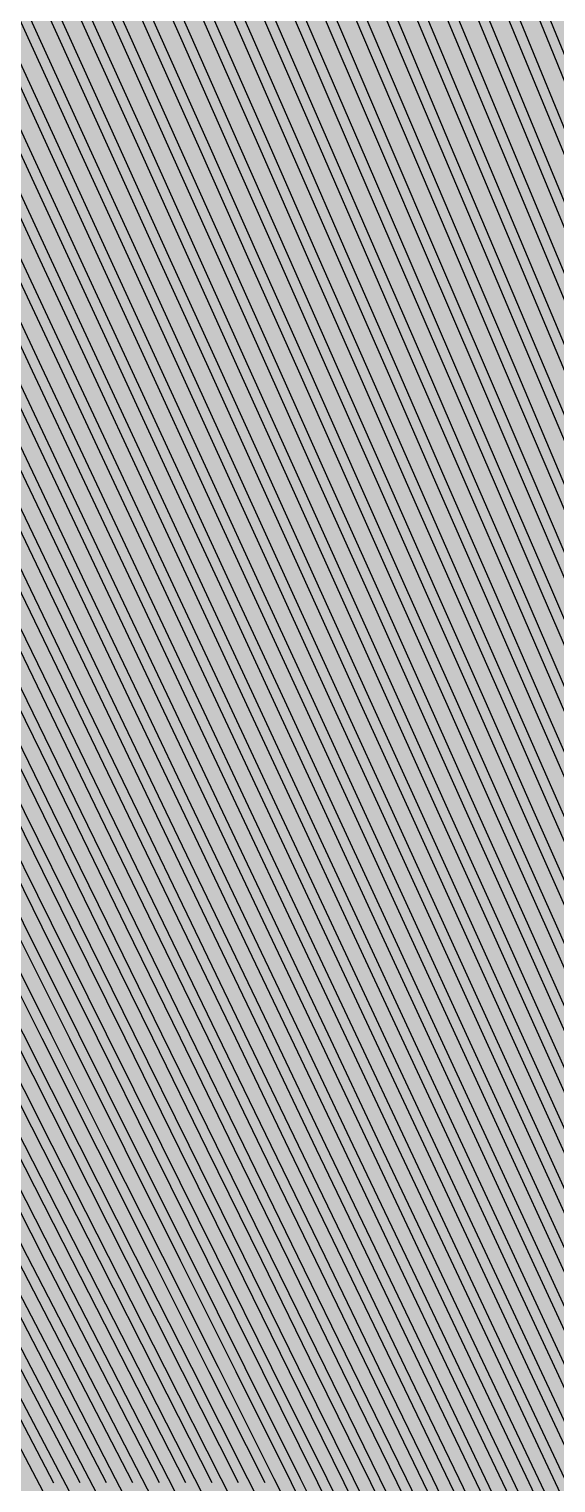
# Model space of a CAD drawing. Header units: metres. Extents: x -7231 to 10969, y -37556 to 1873.
# Drawn here: x 871.2 to 977.8, y -18217.4 to -17923.1 of the extents above; entities that cross this region are included whole.
import ezdxf

# ---------------------------------------------------------------- set-up
doc = ezdxf.new("R2010")
doc.units = ezdxf.units.M
for name, color, linetype in [('Metal1', 4, 'CONTINUOUS'), ('Metal2', 3, 'CONTINUOUS'), ('Polyimide', 7, 'CONTINUOUS')]:
    doc.layers.add(name, color=color, linetype=linetype)

msp = doc.modelspace()

# ---------------------------------------------------------------- hatches: boundary and pattern name
at = {"layer": 'Polyimide'}
msp.add_hatch(color=7, dxfattribs=at).paths.add_polyline_path([(4065.69, -468), (4066.67, -501.99), (4068.51, -535.99), (4071.41, -569.99), (4075.54, -603.99), (4081.04, -637.99), (4088.01, -671.99), (4096.52, -705.98), (4106.62, -739.98), (4118.33, -773.98), (4131.63, -807.98), (4146.49, -841.98), (4162.87, -875.98), (4180.68, -909.97), (4199.83, -943.97), (4220.22, -977.97), (4241.73, -1011.97), (4264.21, -1045.97), (4287.52, -1079.96), (4311.51, -1113.96), (4336.01, -1147.96), (4360.86, -1181.96), (4385.88, -1215.96), (4410.89, -1249.96), (4435.74, -1283.95), (4460.24, -1317.95), (4484.23, -1351.95), (4507.54, -1385.95), (4530.02, -1419.95), (4551.53, -1453.94), (4571.92, -1487.94), (4591.07, -1521.94), (4608.88, -1555.94), (4625.26, -1589.94), (4640.12, -1623.94), (4653.42, -1657.93), (4665.13, -1691.93), (4675.23, -1725.93), (4683.74, -1759.93), (4690.71, -1793.93), (4696.21, -1827.93), (4700.34, -1861.92), (4703.24, -1895.92), (4705.08, -1929.92), (4706.06, -1963.92), (4706.44, -1997.92), (4706.5, -2031.91), (4706.5, -4793.02), (4709.95, -4838.39), (4720.22, -4882.71), (4737.08, -4924.98), (4760.13, -4964.2), (4788.85, -4999.49), (4822.58, -5030.03), (4860.53, -5055.12), (4901.85, -5074.18), (4901.85, -5074.18), (4970.68, -5105.23), (5034.7, -5145.26), (5092.76, -5193.54), (5143.8, -5249.19), (5186.89, -5311.2), (5221.24, -5378.44), (5246.23, -5449.69), (5261.41, -5523.66), (5266.5, -5599), (5261.41, -5674.34), (5246.23, -5748.31), (5221.24, -5819.56), (5186.89, -5886.8), (5143.8, -5948.81), (5092.76, -6004.46), (5034.7, -6052.74), (4970.68, -6092.77), (4901.85, -6123.82), (4860.53, -6142.88), (4822.58, -6167.97), (4788.85, -6198.51), (4760.13, -6233.8), (4737.08, -6273.02), (4720.22, -6315.29), (4709.95, -6359.61), (4706.5, -6404.98), (4706.5, -9221.52), (4709.95, -9266.88), (4720.22, -9311.21), (4737.08, -9353.47), (4760.13, -9392.7), (4788.85, -9427.98), (4822.58, -9458.52), (4860.53, -9483.61), (4901.85, -9502.67), (4970.68, -9533.72), (5034.7, -9573.75), (5092.76, -9622.03), (5143.8, -9677.68), (5186.89, -9739.69), (5221.24, -9806.94), (5246.23, -9878.19), (5261.41, -9952.16), (5266.5, -10027.49), (5261.41, -10102.83), (5246.23, -10176.8), (5221.24, -10248.05), (5186.89, -10315.3), (5143.8, -10377.31), (5092.76, -10432.96), (5034.7, -10481.24), (4970.68, -10521.27), (4901.85, -10552.32), (4860.53, -10571.38), (4822.58, -10596.46), (4788.85, -10627), (4760.13, -10662.29), (4737.08, -10701.52), (4720.22, -10743.78), (4709.95, -10788.1), (4706.5, -10833.47), (4706.5, -13650.01), (4709.95, -13695.38), (4720.22, -13739.7), (4737.08, -13781.96), (4760.13, -13821.19), (4788.85, -13856.48), (4822.58, -13887.02), (4860.53, -13912.11), (4901.85, -13931.17), (4970.68, -13962.22), (5034.7, -14002.25), (5092.76, -14050.53), (5143.8, -14106.18), (5186.89, -14168.19), (5221.24, -14235.43), (5246.23, -14306.68), (5261.41, -14380.65), (5266.5, -14455.99), (5261.41, -14531.33), (5246.23, -14605.29), (5221.24, -14676.55), (5186.89, -14743.79), (5143.8, -14805.8), (5092.76, -14861.45), (5034.7, -14909.73), (4970.68, -14949.76), (4901.85, -14980.81), (4860.53, -14999.87), (4822.58, -15024.96), (4788.85, -15055.5), (4760.13, -15090.79), (4737.08, -15130.01), (4720.22, -15172.27), (4709.95, -15216.6), (4706.5, -15261.97), (4706.5, -15455.99), (4720.95, -15750.04), (4764.14, -16041.26), (4835.68, -16326.84), (4934.86, -16604.04), (5060.74, -16870.18), (5212.09, -17122.7), (5387.47, -17359.17), (5585.18, -17577.31), (5803.32, -17775.02), (6039.79, -17950.4), (6292.31, -18101.75), (6558.45, -18227.63), (6835.65, -18326.81), (7121.23, -18398.34), (7412.45, -18441.54), (7706.5, -18455.99), (9969.01, -18455.99), (10047.42, -18459.84), (10125.08, -18471.36), (10201.23, -18490.44), (10275.15, -18516.89), (10346.12, -18550.45), (10413.46, -18590.81), (10476.52, -18637.58), (10534.69, -18690.3), (10587.41, -18748.47), (10634.18, -18811.53), (10674.54, -18878.87), (10708.11, -18949.84), (10734.56, -19023.76), (10753.63, -19099.92), (10765.15, -19177.58), (10769.01, -19255.99), (10769.01, -20895.8), (10730.24, -20951.41), (10694.6, -21009.08), (10662.21, -21068.63), (10633.17, -21129.89), (10607.55, -21192.66), (10585.45, -21256.74), (10566.93, -21321.96), (10552.05, -21388.09), (10540.84, -21454.95), (10533.35, -21522.33), (10529.6, -21590.02), (10529.6, -21657.81), (10533.35, -21725.5), (10540.84, -21792.87), (10552.05, -21859.73), (10566.93, -21925.87), (10585.45, -21991.08), (10607.55, -22055.17), (10633.17, -22117.94), (10662.21, -22179.19), (10694.6, -22238.74), (10730.24, -22296.41), (10769.01, -22352.03), (10769.01, -32454.24), (10728.74, -32510.49), (10691.72, -32568.92), (10658.05, -32629.35), (10627.85, -32691.58), (10601.2, -32755.42), (10578.21, -32820.67), (10558.93, -32887.1), (10543.44, -32954.52), (10531.77, -33022.71), (10523.97, -33091.44), (10520.07, -33160.51), (10520.07, -33229.69), (10523.97, -33298.75), (10531.77, -33367.49), (10543.44, -33435.67), (10558.93, -33503.09), (10578.21, -33569.53), (10601.2, -33634.77), (10627.85, -33698.61), (10658.05, -33760.85), (10691.72, -33821.28), (10728.74, -33879.71), (10769.01, -33935.96), (10769.01, -36556), (10765.15, -36634.41), (10753.63, -36712.07), (10734.56, -36788.23), (10708.11, -36862.15), (10674.54, -36933.12), (10634.18, -37000.46), (10587.41, -37063.51), (10534.69, -37121.69), (10476.52, -37174.41), (10413.46, -37221.18), (10346.12, -37261.54), (10275.15, -37295.1), (10201.23, -37321.55), (10125.08, -37340.63), (10047.42, -37352.15), (9969.01, -37356), (-6231.01, -37356), (-6309.42, -37352.15), (-6387.08, -37340.63), (-6463.23, -37321.55), (-6537.15, -37295.1), (-6608.12, -37261.54), (-6675.46, -37221.18), (-6738.52, -37174.41), (-6796.69, -37121.69), (-6849.41, -37063.51), (-6896.18, -37000.46), (-6936.54, -36933.12), (-6970.11, -36862.15), (-6996.56, -36788.23), (-7015.63, -36712.07), (-7027.15, -36634.41), (-7031.01, -36556), (-7031.01, -33936), (-6990.74, -33879.75), (-6953.7, -33821.31), (-6920.03, -33760.88), (-6889.82, -33698.64), (-6863.18, -33634.8), (-6840.18, -33569.55), (-6820.9, -33503.11), (-6805.4, -33435.69), (-6793.74, -33367.49), (-6785.94, -33298.75), (-6782.03, -33229.68), (-6782.03, -33160.5), (-6785.94, -33091.43), (-6793.74, -33022.69), (-6805.4, -32954.5), (-6820.9, -32887.07), (-6840.18, -32820.63), (-6863.18, -32755.39), (-6889.82, -32691.54), (-6920.03, -32629.3), (-6953.7, -32568.87), (-6990.74, -32510.43), (-7031.01, -32454.18), (-7031.01, -22364.83), (-6990.74, -22308.58), (-6953.7, -22250.14), (-6920.03, -22189.71), (-6889.82, -22127.47), (-6863.18, -22063.62), (-6840.18, -21998.38), (-6820.9, -21931.94), (-6805.4, -21864.51), (-6793.74, -21796.32), (-6785.94, -21727.58), (-6782.03, -21658.51), (-6782.03, -21589.33), (-6785.94, -21520.26), (-6793.74, -21451.52), (-6805.4, -21383.32), (-6820.9, -21315.9), (-6840.18, -21249.46), (-6863.18, -21184.21), (-6889.82, -21120.37), (-6920.03, -21058.13), (-6953.7, -20997.7), (-6990.74, -20939.26), (-7031.01, -20883.01), (-7031.01, -19255.99), (-7027.15, -19177.58), (-7015.63, -19099.92), (-6996.56, -19023.76), (-6970.11, -18949.84), (-6936.54, -18878.87), (-6896.18, -18811.53), (-6849.41, -18748.47), (-6796.69, -18690.3), (-6738.52, -18637.58), (-6675.46, -18590.81), (-6608.12, -18550.45), (-6537.15, -18516.89), (-6463.23, -18490.44), (-6387.08, -18471.36), (-6309.42, -18459.84), (-6231.01, -18455.99), (-3968.5, -18455.99), (-3674.45, -18441.54), (-3383.23, -18398.34), (-3097.65, -18326.81), (-2820.45, -18227.63), (-2554.31, -18101.75), (-2301.79, -17950.4), (-2065.32, -17775.02), (-1847.18, -17577.31), (-1649.47, -17359.17), (-1474.09, -17122.7), (-1322.74, -16870.18), (-1196.86, -16604.04), (-1097.68, -16326.84), (-1026.14, -16041.26), (-982.95, -15750.04), (-968.5, -15455.99), (-968.5, -15261.97), (-971.95, -15216.6), (-982.22, -15172.27), (-999.08, -15130.01), (-1022.13, -15090.79), (-1050.85, -15055.5), (-1084.58, -15024.96), (-1122.53, -14999.87), (-1163.85, -14980.81), (-1232.68, -14949.76), (-1296.7, -14909.73), (-1354.76, -14861.45), (-1405.8, -14805.8), (-1448.89, -14743.79), (-1483.24, -14676.55), (-1508.23, -14605.29), (-1523.41, -14531.33), (-1528.5, -14455.99), (-1523.41, -14380.65), (-1508.23, -14306.68), (-1483.24, -14235.43), (-1448.89, -14168.19), (-1405.8, -14106.18), (-1354.76, -14050.53), (-1296.7, -14002.25), (-1232.68, -13962.22), (-1163.85, -13931.17), (-1122.53, -13912.11), (-1084.58, -13887.02), (-1050.85, -13856.48), (-1022.13, -13821.19), (-999.08, -13781.96), (-982.22, -13739.7), (-971.95, -13695.38), (-968.5, -13650.01), (-968.5, -12309.64), (-971.95, -12264.27), (-982.22, -12219.94), (-999.08, -12177.68), (-1022.13, -12138.46), (-1050.85, -12103.17), (-1084.58, -12072.63), (-1122.53, -12047.54), (-1163.85, -12028.48), (-1232.68, -11997.43), (-1296.7, -11957.4), (-1354.76, -11909.12), (-1405.8, -11853.47), (-1448.89, -11791.46), (-1483.24, -11724.22), (-1508.23, -11652.96), (-1523.41, -11579), (-1528.5, -11503.66), (-1523.41, -11428.32), (-1508.23, -11354.35), (-1483.24, -11283.1), (-1448.89, -11215.86), (-1405.8, -11153.85), (-1354.76, -11098.2), (-1296.7, -11049.92), (-1232.68, -11009.89), (-1163.85, -10978.84), (-1122.53, -10959.78), (-1084.58, -10934.69), (-1050.85, -10904.15), (-1022.13, -10868.86), (-999.08, -10829.63), (-982.22, -10787.37), (-971.95, -10743.05), (-968.5, -10697.68), (-968.5, -9357.31), (-971.95, -9311.94), (-982.22, -9267.62), (-999.08, -9225.35), (-1022.13, -9186.13), (-1050.85, -9150.84), (-1084.58, -9120.3), (-1122.53, -9095.21), (-1163.85, -9076.15), (-1163.85, -9076.15), (-1232.68, -9045.1), (-1296.7, -9005.07), (-1354.76, -8956.79), (-1405.8, -8901.14), (-1448.89, -8839.13), (-1483.24, -8771.89), (-1508.23, -8700.64), (-1523.41, -8626.67), (-1528.5, -8551.33), (-1523.41, -8475.99), (-1508.23, -8402.02), (-1483.24, -8330.77), (-1448.89, -8263.53), (-1405.8, -8201.52), (-1354.76, -8145.87), (-1296.7, -8097.59), (-1232.68, -8057.56), (-1163.85, -8026.51), (-1163.85, -8026.51), (-1122.53, -8007.45), (-1084.58, -7982.36), (-1050.85, -7951.82), (-1022.13, -7916.53), (-999.08, -7877.31), (-982.22, -7835.04), (-971.95, -7790.72), (-968.5, -7745.35), (-968.5, -6404.98), (-971.95, -6359.61), (-982.22, -6315.29), (-999.08, -6273.02), (-1022.13, -6233.8), (-1050.85, -6198.51), (-1084.58, -6167.97), (-1122.53, -6142.88), (-1163.85, -6123.82), (-1163.85, -6123.82), (-1232.68, -6092.77), (-1296.7, -6052.74), (-1354.76, -6004.46), (-1405.8, -5948.81), (-1448.89, -5886.8), (-1483.24, -5819.56), (-1508.23, -5748.31), (-1523.41, -5674.34), (-1528.5, -5599), (-1523.41, -5523.66), (-1508.23, -5449.69), (-1483.24, -5378.44), (-1448.89, -5311.2), (-1405.8, -5249.19), (-1354.76, -5193.54), (-1296.7, -5145.26), (-1232.68, -5105.23), (-1163.85, -5074.18), (-1163.85, -5074.18), (-1122.53, -5055.12), (-1084.58, -5030.03), (-1050.85, -4999.49), (-1022.13, -4964.2), (-999.08, -4924.98), (-982.22, -4882.71), (-971.95, -4838.39), (-968.5, -4793.02), (-968.5, -2031.91), (-968.44, -1997.92), (-968.06, -1963.92), (-967.05, -1929.92), (-965.18, -1895.92), (-962.22, -1861.92), (-958.01, -1827.93), (-952.41, -1793.93), (-945.31, -1759.93), (-936.64, -1725.93), (-926.35, -1691.93), (-914.43, -1657.93), (-900.88, -1623.94), (-885.74, -1589.94), (-869.05, -1555.94), (-850.91, -1521.94), (-831.4, -1487.94), (-810.63, -1453.94), (-788.72, -1419.95), (-765.82, -1385.95), (-742.07, -1351.95), (-717.63, -1317.95), (-692.67, -1283.95), (-667.36, -1249.96), (-641.88, -1215.96), (-616.39, -1181.96), (-591.08, -1147.96), (-566.12, -1113.96), (-541.68, -1079.96), (-517.93, -1045.97), (-495.03, -1011.97), (-473.12, -977.97), (-452.35, -943.97), (-432.84, -909.97), (-414.7, -875.98), (-398.01, -841.98), (-382.87, -807.98), (-369.32, -773.98), (-357.4, -739.98), (-347.11, -705.98), (-338.44, -671.99), (-331.34, -637.99), (-325.74, -603.99), (-321.53, -569.99), (-318.57, -535.99), (-316.7, -501.99), (-315.69, -468), (-315.31, -434), (-315.25, -400), (-315.25, 401), (-315.25, 451), (-315.25, 1644), (-270.25, 1644), (-270.03, 1637.13), (-269.35, 1630.29), (-268.23, 1623.52), (-266.67, 1616.82), (-264.68, 1610.25), (-262.26, 1603.82), (-259.42, 1597.56), (-256.18, 1591.5), (-252.55, 1585.67), (-248.55, 1580.08), (-244.19, 1574.77), (-239.5, 1569.75), (-234.48, 1565.06), (-229.17, 1560.7), (-223.58, 1556.7), (-217.75, 1553.07), (-211.69, 1549.83), (-205.43, 1546.99), (-199, 1544.57), (-192.43, 1542.58), (-185.73, 1541.02), (-178.96, 1539.9), (-172.12, 1539.22), (-165.25, 1539), (-158.38, 1539.22), (-151.54, 1539.9), (-144.77, 1541.02), (-138.07, 1542.58), (-131.5, 1544.57), (-125.07, 1546.99), (-118.81, 1549.83), (-112.75, 1553.07), (-106.92, 1556.7), (-101.33, 1560.7), (-96.02, 1565.06), (-91, 1569.75), (-86.31, 1574.77), (-81.95, 1580.08), (-77.95, 1585.67), (-74.32, 1591.5), (-71.08, 1597.56), (-68.24, 1603.82), (-65.82, 1610.25), (-63.83, 1616.82), (-62.27, 1623.52), (-61.15, 1630.29), (-60.47, 1637.13), (-60.25, 1644), (1853, 1644), (1853, 1573), (3815.25, 1573), (3815.46, 1579.54), (3816.11, 1586.05), (3817.17, 1592.51), (3818.66, 1598.88), (3820.56, 1605.14), (3822.86, 1611.27), (3825.56, 1617.23), (3828.65, 1623), (3832.1, 1628.56), (3835.91, 1633.88), (3840.07, 1638.93), (3844.54, 1643.71), (3849.32, 1648.18), (3854.37, 1652.34), (3859.69, 1656.15), (3865.25, 1659.6), (3871.02, 1662.69), (3876.98, 1665.39), (3883.11, 1667.69), (3889.37, 1669.59), (3895.74, 1671.08), (3902.2, 1672.14), (3908.71, 1672.79), (3915.25, 1673), (3921.79, 1672.79), (3928.3, 1672.14), (3934.76, 1671.08), (3941.13, 1669.59), (3947.39, 1667.69), (3953.52, 1665.39), (3959.48, 1662.69), (3965.25, 1659.6), (3970.81, 1656.15), (3976.13, 1652.34), (3981.18, 1648.18), (3985.96, 1643.71), (3990.43, 1638.93), (3994.59, 1633.88), (3998.4, 1628.56), (4001.85, 1623), (4004.94, 1617.23), (4007.64, 1611.27), (4009.94, 1605.14), (4011.84, 1598.88), (4013.33, 1592.51), (4014.39, 1586.05), (4015.04, 1579.54), (4015.25, 1573), (4065.25, 1573), (4065.25, 451), (4065.25, 401), (4065.25, -400), (4065.31, -434), (4065.69, -468)])

# ---------------------------------------------------------------- linework, layer by layer
at = {"layer": 'Metal1'}
for points in [[(886.89, -18217.39), (875.22, -18194.89), (863.56, -18172.39), (851.89, -18149.89), (840.23, -18127.39), (828.56, -18104.89), (816.9, -18082.39), (805.23, -18059.89), (793.57, -18037.39), (781.91, -18014.89), (770.24, -17992.39), (758.58, -17969.89), (746.91, -17947.38), (735.25, -17924.88), (723.58, -17902.38), (711.92, -17879.88), (700.26, -17857.38), (688.59, -17834.88), (676.93, -17812.38), (665.26, -17789.88), (653.6, -17767.38)], [(655.37, -17766.46), (667.04, -17788.96), (678.7, -17811.46), (690.37, -17833.96), (702.03, -17856.46), (713.7, -17878.96), (725.36, -17901.46), (737.02, -17923.96), (748.69, -17946.46), (760.35, -17968.96), (772.02, -17991.47), (783.68, -18013.97), (795.35, -18036.47), (807.01, -18058.97), (818.67, -18081.47), (830.34, -18103.97), (842, -18126.47), (853.67, -18148.97), (865.33, -18171.47), (877, -18193.97), (888.66, -18216.47), (900.32, -18238.97)], [(897.58, -18217.39), (886.04, -18194.89), (874.5, -18172.39), (862.97, -18149.89), (851.43, -18127.39), (839.89, -18104.89), (828.35, -18082.38), (816.82, -18059.88), (805.28, -18037.38), (793.74, -18014.88), (782.21, -17992.38), (770.67, -17969.88), (759.13, -17947.38), (747.59, -17924.88), (736.06, -17902.38), (724.52, -17879.88), (712.98, -17857.38), (701.45, -17834.88), (689.91, -17812.38), (678.37, -17789.88), (666.83, -17767.38)], [(668.61, -17766.46), (680.15, -17788.96), (691.69, -17811.46), (703.22, -17833.96), (714.76, -17856.47), (726.3, -17878.97), (737.84, -17901.47), (749.37, -17923.97), (760.91, -17946.47), (772.45, -17968.97), (783.99, -17991.47), (795.52, -18013.97), (807.06, -18036.47), (818.6, -18058.97), (830.13, -18081.47), (841.67, -18103.97), (853.21, -18126.47), (864.75, -18148.97), (876.28, -18171.47), (887.82, -18193.98), (899.36, -18216.48), (910.89, -18238.98)], [(908.27, -18217.38), (896.86, -18194.88), (885.45, -18172.38), (874.04, -18149.88), (862.63, -18127.38), (851.22, -18104.88), (839.81, -18082.38), (828.4, -18059.88), (816.99, -18037.38), (805.58, -18014.88), (794.17, -17992.38), (782.76, -17969.88), (771.35, -17947.38), (759.94, -17924.88), (748.53, -17902.38), (737.12, -17879.87), (725.71, -17857.37), (714.3, -17834.87), (702.89, -17812.37), (691.48, -17789.87), (680.07, -17767.37)], [(681.85, -17766.47), (693.26, -17788.97), (704.67, -17811.47), (716.08, -17833.97), (727.49, -17856.47), (738.9, -17878.97), (750.31, -17901.47), (761.72, -17923.97), (773.13, -17946.47), (784.54, -17968.97), (795.95, -17991.47), (807.36, -18013.97), (818.77, -18036.47), (830.18, -18058.98), (841.59, -18081.48), (853, -18103.98), (864.41, -18126.48), (875.82, -18148.98), (887.23, -18171.48), (898.64, -18193.98), (910.05, -18216.48), (921.46, -18238.98)], [(918.96, -18217.38), (907.68, -18194.88), (896.4, -18172.38), (885.11, -18149.88), (873.83, -18127.38), (862.55, -18104.88), (851.26, -18082.38), (839.98, -18059.88), (828.7, -18037.38), (817.42, -18014.87), (806.13, -17992.37), (794.85, -17969.87), (783.57, -17947.37), (772.28, -17924.87), (761, -17902.37), (749.72, -17879.87), (738.44, -17857.37), (727.15, -17834.87), (715.87, -17812.37), (704.59, -17789.87), (693.3, -17767.37)], [(695.09, -17766.47), (706.37, -17788.97), (717.66, -17811.47), (728.94, -17833.97), (740.22, -17856.47), (751.51, -17878.97), (762.79, -17901.47), (774.07, -17923.98), (785.36, -17946.48), (796.64, -17968.98), (807.92, -17991.48), (819.2, -18013.98), (830.49, -18036.48), (841.77, -18058.98), (853.05, -18081.48), (864.34, -18103.98), (875.62, -18126.48), (886.9, -18148.98), (898.18, -18171.48), (909.47, -18193.98), (920.75, -18216.48), (932.03, -18238.98)], [(940.81, -18239.88), (929.66, -18217.38), (918.5, -18194.88), (907.34, -18172.38), (896.19, -18149.87), (885.03, -18127.37), (873.88, -18104.87), (862.72, -18082.37), (851.56, -18059.87), (840.41, -18037.37), (829.25, -18014.87), (818.1, -17992.37), (806.94, -17969.87), (795.79, -17947.37), (784.63, -17924.87), (773.47, -17902.37), (762.32, -17879.87), (751.16, -17857.37), (740.01, -17834.87), (728.85, -17812.36), (717.69, -17789.86), (706.54, -17767.36)], [(708.33, -17766.47), (719.49, -17788.98), (730.64, -17811.48), (741.8, -17833.98), (752.95, -17856.48), (764.11, -17878.98), (775.27, -17901.48), (786.42, -17923.98), (797.58, -17946.48), (808.73, -17968.98), (819.89, -17991.48), (831.04, -18013.98), (842.2, -18036.48), (853.36, -18058.98), (864.51, -18081.48), (875.67, -18103.98), (886.82, -18126.49), (897.98, -18148.99), (909.14, -18171.49), (920.29, -18193.99), (931.45, -18216.49), (942.6, -18238.99)], [(951.38, -18239.87), (940.35, -18217.37), (929.32, -18194.87), (918.29, -18172.37), (907.26, -18149.87), (896.23, -18127.37), (885.2, -18104.87), (874.18, -18082.37), (863.15, -18059.87), (852.12, -18037.37), (841.09, -18014.87), (830.06, -17992.37), (819.03, -17969.87), (808, -17947.36), (796.97, -17924.86), (785.95, -17902.36), (774.92, -17879.86), (763.89, -17857.36), (752.86, -17834.86), (741.83, -17812.36), (730.8, -17789.86), (719.77, -17767.36)], [(721.57, -17766.48), (732.6, -17788.98), (743.63, -17811.48), (754.66, -17833.98), (765.68, -17856.48), (776.71, -17878.98), (787.74, -17901.48), (798.77, -17923.98), (809.8, -17946.48), (820.83, -17968.98), (831.86, -17991.49), (842.89, -18013.99), (853.91, -18036.49), (864.94, -18058.99), (875.97, -18081.49), (887, -18103.99), (898.03, -18126.49), (909.06, -18148.99), (920.09, -18171.49), (931.11, -18193.99), (942.14, -18216.49), (953.17, -18238.99)], [(961.94, -18239.87), (951.04, -18217.37), (940.14, -18194.87), (929.24, -18172.37), (918.34, -18149.87), (907.43, -18127.37), (896.53, -18104.87), (885.63, -18082.36), (874.73, -18059.86), (863.83, -18037.36), (852.93, -18014.86), (842.02, -17992.36), (831.12, -17969.86), (820.22, -17947.36), (809.32, -17924.86), (798.42, -17902.36), (787.52, -17879.86), (776.62, -17857.36), (765.71, -17834.86), (754.81, -17812.36), (743.91, -17789.86), (733.01, -17767.35)], [(734.81, -17766.48), (745.71, -17788.98), (756.61, -17811.48), (767.51, -17833.98), (778.42, -17856.49), (789.32, -17878.99), (800.22, -17901.49), (811.12, -17923.99), (822.02, -17946.49), (832.92, -17968.99), (843.82, -17991.49), (854.73, -18013.99), (865.63, -18036.49), (876.53, -18058.99), (887.43, -18081.49), (898.33, -18103.99), (909.23, -18126.49), (920.14, -18148.99), (931.04, -18171.5), (941.94, -18194), (952.84, -18216.5), (963.74, -18239)], [(972.51, -18239.86), (961.73, -18217.36), (950.96, -18194.86), (940.18, -18172.36), (929.41, -18149.86), (918.64, -18127.36), (907.86, -18104.86), (897.09, -18082.36), (886.31, -18059.86), (875.54, -18037.36), (864.76, -18014.86), (853.99, -17992.36), (843.21, -17969.86), (832.44, -17947.36), (821.67, -17924.86), (810.89, -17902.35), (800.12, -17879.85), (789.34, -17857.35), (778.57, -17834.85), (767.79, -17812.35), (757.02, -17789.85), (746.24, -17767.35)], [(748.05, -17766.49), (758.82, -17788.99), (769.6, -17811.49), (780.37, -17833.99), (791.15, -17856.49), (801.92, -17878.99), (812.69, -17901.49), (823.47, -17923.99), (834.24, -17946.49), (845.02, -17968.99), (855.79, -17991.49), (866.57, -18013.99), (877.34, -18036.5), (888.12, -18059), (898.89, -18081.5), (909.66, -18104), (920.44, -18126.5), (931.21, -18149), (941.99, -18171.5), (952.76, -18194), (963.54, -18216.5), (974.31, -18239)], [(983.07, -18239.86), (972.43, -18217.36), (961.78, -18194.86), (951.13, -18172.36), (940.48, -18149.86), (929.84, -18127.36), (919.19, -18104.86), (908.54, -18082.36), (897.89, -18059.86), (887.25, -18037.35), (876.6, -18014.85), (865.95, -17992.35), (855.31, -17969.85), (844.66, -17947.35), (834.01, -17924.85), (823.36, -17902.35), (812.72, -17879.85), (802.07, -17857.35), (791.42, -17834.85), (780.77, -17812.35), (770.13, -17789.85), (759.48, -17767.35)], [(761.29, -17766.49), (771.93, -17788.99), (782.58, -17811.49), (793.23, -17833.99), (803.88, -17856.49), (814.52, -17878.99), (825.17, -17901.5), (835.82, -17924), (846.47, -17946.5), (857.11, -17969), (867.76, -17991.5), (878.41, -18014), (889.06, -18036.5), (899.7, -18059), (910.35, -18081.5), (921, -18104), (931.64, -18126.5), (942.29, -18149), (952.94, -18171.5), (963.59, -18194), (974.23, -18216.5), (984.88, -18239.01)], [(993.64, -18239.86), (983.12, -18217.36), (972.6, -18194.86), (962.08, -18172.35), (951.56, -18149.85), (941.04, -18127.35), (930.52, -18104.85), (920, -18082.35), (909.48, -18059.85), (898.96, -18037.35), (888.44, -18014.85), (877.92, -17992.35), (867.4, -17969.85), (856.88, -17947.35), (846.36, -17924.85), (835.84, -17902.35), (825.32, -17879.85), (814.8, -17857.35), (804.28, -17834.84), (793.76, -17812.34), (783.24, -17789.84), (772.72, -17767.34)], [(774.53, -17766.5), (785.05, -17789), (795.57, -17811.5), (806.09, -17834), (816.61, -17856.5), (827.13, -17879), (837.65, -17901.5), (848.17, -17924), (858.69, -17946.5), (869.21, -17969), (879.73, -17991.5), (890.25, -18014), (900.77, -18036.5), (911.29, -18059), (921.81, -18081.5), (932.33, -18104.01), (942.85, -18126.51), (953.37, -18149.01), (963.89, -18171.51), (974.41, -18194.01), (984.93, -18216.51), (995.45, -18239.01)], [(1004.2, -18239.85), (993.81, -18217.35), (983.42, -18194.85), (973.02, -18172.35), (962.63, -18149.85), (952.24, -18127.35), (941.85, -18104.85), (931.45, -18082.35), (921.06, -18059.85), (910.67, -18037.35), (900.27, -18014.85), (889.88, -17992.34), (879.49, -17969.84), (869.09, -17947.34), (858.7, -17924.84), (848.31, -17902.34), (837.92, -17879.84), (827.52, -17857.34), (817.13, -17834.84), (806.74, -17812.34), (796.34, -17789.84), (785.95, -17767.34)], [(787.77, -17766.5), (798.16, -17789), (808.55, -17811.5), (818.95, -17834), (829.34, -17856.5), (839.73, -17879), (850.12, -17901.5), (860.52, -17924), (870.91, -17946.5), (881.3, -17969.01), (891.7, -17991.51), (902.09, -18014.01), (912.48, -18036.51), (922.88, -18059.01), (933.27, -18081.51), (943.66, -18104.01), (954.05, -18126.51), (964.45, -18149.01), (974.84, -18171.51), (985.23, -18194.01), (995.63, -18216.51), (1006.02, -18239.01)], [(1014.77, -18239.85), (1004.5, -18217.35), (994.24, -18194.85), (983.97, -18172.35), (973.71, -18149.85), (963.44, -18127.34), (953.17, -18104.84), (942.91, -18082.34), (932.64, -18059.84), (922.38, -18037.34), (912.11, -18014.84), (901.84, -17992.34), (891.58, -17969.84), (881.31, -17947.34), (871.05, -17924.84), (860.78, -17902.34), (850.52, -17879.84), (840.25, -17857.34), (829.98, -17834.84), (819.72, -17812.34), (809.45, -17789.83), (799.19, -17767.33)], [(801.01, -17766.5), (811.27, -17789), (821.54, -17811.51), (831.8, -17834.01), (842.07, -17856.51), (852.33, -17879.01), (862.6, -17901.51), (872.87, -17924.01), (883.13, -17946.51), (893.4, -17969.01), (903.66, -17991.51), (913.93, -18014.01), (924.2, -18036.51), (934.46, -18059.01), (944.73, -18081.51), (954.99, -18104.01), (965.26, -18126.51), (975.53, -18149.02), (985.79, -18171.52), (996.06, -18194.02), (1006.32, -18216.52), (1016.59, -18239.02)], [(1025.33, -18239.84), (1015.2, -18217.34), (1005.06, -18194.84), (994.92, -18172.34), (984.78, -18149.84), (974.64, -18127.34), (964.5, -18104.84), (954.36, -18082.34), (944.22, -18059.84), (934.09, -18037.34), (923.95, -18014.84), (913.81, -17992.34), (903.67, -17969.84), (893.53, -17947.34), (883.39, -17924.83), (873.25, -17902.33), (863.11, -17879.83), (852.98, -17857.33), (842.84, -17834.83), (832.7, -17812.33), (822.56, -17789.83), (812.42, -17767.33)], [(814.24, -17766.51), (824.38, -17789.01), (834.52, -17811.51), (844.66, -17834.01), (854.8, -17856.51), (864.94, -17879.01), (875.08, -17901.51), (885.22, -17924.01), (895.35, -17946.51), (905.49, -17969.01), (915.63, -17991.51), (925.77, -18014.02), (935.91, -18036.52), (946.05, -18059.02), (956.19, -18081.52), (966.33, -18104.02), (976.46, -18126.52), (986.6, -18149.02), (996.74, -18171.52), (1006.88, -18194.02), (1017.02, -18216.52), (1027.16, -18239.02)], [(1035.9, -18239.84), (1025.89, -18217.34), (1015.88, -18194.84), (1005.87, -18172.34), (995.85, -18149.84), (985.84, -18127.34), (975.83, -18104.84), (965.82, -18082.33), (955.81, -18059.83), (945.8, -18037.33), (935.78, -18014.83), (925.77, -17992.33), (915.76, -17969.83), (905.75, -17947.33), (895.74, -17924.83), (885.73, -17902.33), (875.71, -17879.83), (865.7, -17857.33), (855.69, -17834.83), (845.68, -17812.33), (835.67, -17789.83), (825.66, -17767.33)], [(827.48, -17766.51), (837.5, -17789.01), (847.51, -17811.51), (857.52, -17834.01), (867.53, -17856.51), (877.54, -17879.02), (887.55, -17901.52), (897.56, -17924.02), (907.58, -17946.52), (917.59, -17969.02), (927.6, -17991.52), (937.61, -18014.02), (947.62, -18036.52), (957.63, -18059.02), (967.65, -18081.52), (977.66, -18104.02), (987.67, -18126.52), (997.68, -18149.02), (1007.69, -18171.52), (1017.7, -18194.03), (1027.72, -18216.53), (1037.73, -18239.03)], [(1046.47, -18239.84), (1036.58, -18217.33), (1026.7, -18194.83), (1016.81, -18172.33), (1006.93, -18149.83), (997.04, -18127.33), (987.16, -18104.83), (977.27, -18082.33), (967.39, -18059.83), (957.51, -18037.33), (947.62, -18014.83), (937.74, -17992.33), (927.85, -17969.83), (917.97, -17947.33), (908.08, -17924.83), (898.2, -17902.33), (888.31, -17879.82), (878.43, -17857.32), (868.54, -17834.82), (858.66, -17812.32), (848.78, -17789.82), (838.89, -17767.32)], [(840.72, -17766.52), (850.61, -17789.02), (860.49, -17811.52), (870.38, -17834.02), (880.26, -17856.52), (890.14, -17879.02), (900.03, -17901.52), (909.91, -17924.02), (919.8, -17946.52), (929.68, -17969.02), (939.57, -17991.52), (949.45, -18014.02), (959.34, -18036.52), (969.22, -18059.03), (979.11, -18081.53), (988.99, -18104.03), (998.87, -18126.53), (1008.76, -18149.03), (1018.64, -18171.53), (1028.53, -18194.03), (1038.41, -18216.53), (1048.3, -18239.03)], [(1057.03, -18239.83), (1047.27, -18217.33), (1037.52, -18194.83), (1027.76, -18172.33), (1018, -18149.83), (1008.24, -18127.33), (998.49, -18104.83), (988.73, -18082.33), (978.97, -18059.83), (969.22, -18037.32), (959.46, -18014.82), (949.7, -17992.32), (939.94, -17969.82), (930.19, -17947.32), (920.43, -17924.82), (910.67, -17902.32), (900.91, -17879.82), (891.16, -17857.32), (881.4, -17834.82), (871.64, -17812.32), (861.88, -17789.82), (852.13, -17767.32)], [(853.96, -17766.52), (863.72, -17789.02), (873.48, -17811.52), (883.23, -17834.02), (892.99, -17856.52), (902.75, -17879.02), (912.51, -17901.53), (922.26, -17924.03), (932.02, -17946.53), (941.78, -17969.03), (951.54, -17991.53), (961.29, -18014.03), (971.05, -18036.53), (980.81, -18059.03), (990.56, -18081.53), (1000.32, -18104.03), (1010.08, -18126.53), (1019.84, -18149.03), (1029.59, -18171.53), (1039.35, -18194.03), (1049.11, -18216.53), (1058.87, -18239.04)], [(1067.6, -18239.83), (1057.97, -18217.33), (1048.34, -18194.83), (1038.71, -18172.32), (1029.08, -18149.82), (1019.45, -18127.32), (1009.82, -18104.82), (1000.19, -18082.32), (990.56, -18059.82), (980.92, -18037.32), (971.29, -18014.82), (961.66, -17992.32), (952.03, -17969.82), (942.4, -17947.32), (932.77, -17924.82), (923.14, -17902.32), (913.51, -17879.82), (903.88, -17857.31), (894.25, -17834.81), (884.62, -17812.31), (874.99, -17789.81), (865.36, -17767.31)], [(867.2, -17766.53), (876.83, -17789.03), (886.46, -17811.53), (896.09, -17834.03), (905.72, -17856.53), (915.35, -17879.03), (924.98, -17901.53), (934.61, -17924.03), (944.24, -17946.53), (953.87, -17969.03), (963.5, -17991.53), (973.13, -18014.03), (982.76, -18036.53), (992.39, -18059.03), (1002.02, -18081.53), (1011.65, -18104.04), (1021.28, -18126.54), (1030.91, -18149.04), (1040.54, -18171.54), (1050.18, -18194.04), (1059.81, -18216.54), (1069.44, -18239.04)], [(1078.16, -18239.82), (1068.66, -18217.32), (1059.16, -18194.82), (1049.65, -18172.32), (1040.15, -18149.82), (1030.65, -18127.32), (1021.14, -18104.82), (1011.64, -18082.32), (1002.14, -18059.82), (992.63, -18037.32), (983.13, -18014.82), (973.63, -17992.31), (964.13, -17969.81), (954.62, -17947.31), (945.12, -17924.81), (935.62, -17902.31), (926.11, -17879.81), (916.61, -17857.31), (907.11, -17834.81), (897.6, -17812.31), (888.1, -17789.81), (878.6, -17767.31)], [(880.44, -17766.53), (889.94, -17789.03), (899.45, -17811.53), (908.95, -17834.03), (918.45, -17856.53), (927.96, -17879.03), (937.46, -17901.53), (946.96, -17924.03), (956.46, -17946.54), (965.97, -17969.04), (975.47, -17991.54), (984.97, -18014.04), (994.48, -18036.54), (1003.98, -18059.04), (1013.48, -18081.54), (1022.99, -18104.04), (1032.49, -18126.54), (1041.99, -18149.04), (1051.5, -18171.54), (1061, -18194.04), (1070.5, -18216.54), (1080, -18239.04)], [(1088.73, -18239.82), (1079.35, -18217.32), (1069.98, -18194.82), (1060.6, -18172.32), (1051.22, -18149.81), (1041.85, -18127.31), (1032.47, -18104.81), (1023.1, -18082.31), (1013.72, -18059.81), (1004.34, -18037.31), (994.97, -18014.81), (985.59, -17992.31), (976.22, -17969.81), (966.84, -17947.31), (957.46, -17924.81), (948.09, -17902.31), (938.71, -17879.81), (929.34, -17857.31), (919.96, -17834.81), (910.58, -17812.3), (901.21, -17789.8), (891.83, -17767.3)], [(893.68, -17766.53), (903.05, -17789.03), (912.43, -17811.54), (921.81, -17834.04), (931.18, -17856.54), (940.56, -17879.04), (949.93, -17901.54), (959.31, -17924.04), (968.69, -17946.54), (978.06, -17969.04), (987.44, -17991.54), (996.81, -18014.04), (1006.19, -18036.54), (1015.57, -18059.04), (1024.94, -18081.54), (1034.32, -18104.04), (1043.69, -18126.55), (1053.07, -18149.05), (1062.45, -18171.55), (1071.82, -18194.05), (1081.2, -18216.55), (1090.57, -18239.05)], [(1099.29, -18239.81), (1090.04, -18217.31), (1080.8, -18194.81), (1071.55, -18172.31), (1062.3, -18149.81), (1053.05, -18127.31), (1043.8, -18104.81), (1034.55, -18082.31), (1025.3, -18059.81), (1016.05, -18037.31), (1006.81, -18014.81), (997.56, -17992.31), (988.31, -17969.81), (979.06, -17947.3), (969.81, -17924.8), (960.56, -17902.3), (951.31, -17879.8), (942.06, -17857.3), (932.81, -17834.8), (923.57, -17812.3), (914.32, -17789.8), (905.07, -17767.3)], [(906.92, -17766.54), (916.17, -17789.04), (925.42, -17811.54), (934.66, -17834.04), (943.91, -17856.54), (953.16, -17879.04), (962.41, -17901.54), (971.66, -17924.04), (980.91, -17946.54), (990.16, -17969.04), (999.41, -17991.55), (1008.66, -18014.05), (1017.9, -18036.55), (1027.15, -18059.05), (1036.4, -18081.55), (1045.65, -18104.05), (1054.9, -18126.55), (1064.15, -18149.05), (1073.4, -18171.55), (1082.65, -18194.05), (1091.89, -18216.55), (1101.14, -18239.05)], [(876.19, -18217.4), (864.4, -18194.9), (852.61, -18172.4), (840.82, -18149.89), (829.03, -18127.39), (817.24, -18104.89), (805.44, -18082.39), (793.65, -18059.89), (781.86, -18037.39), (770.07, -18014.89), (758.28, -17992.39), (746.49, -17969.89), (734.69, -17947.39), (722.9, -17924.89), (711.11, -17902.39), (699.32, -17879.89), (687.53, -17857.39), (675.74, -17834.88), (663.95, -17812.38), (652.15, -17789.88)], [(653.93, -17788.96), (665.72, -17811.46), (677.51, -17833.96), (689.3, -17856.46), (701.09, -17878.96), (712.88, -17901.46), (724.67, -17923.96), (736.47, -17946.46), (748.26, -17968.96), (760.05, -17991.46), (771.84, -18013.96), (783.63, -18036.46), (795.42, -18058.96), (807.22, -18081.46), (819.01, -18103.96), (830.8, -18126.47), (842.59, -18148.97), (854.38, -18171.47), (866.17, -18193.97), (877.96, -18216.47), (889.76, -18238.97)]]:
    msp.add_lwpolyline(points, dxfattribs=at)
at = {"layer": 'Metal2'}
for points in [[(648.75, -17766.46), (660.48, -17788.96), (672.21, -17811.46), (683.94, -17833.96), (695.67, -17856.46), (707.39, -17878.96), (719.12, -17901.46), (730.85, -17923.96), (742.58, -17946.46), (754.31, -17968.96), (766.03, -17991.46), (777.76, -18013.96), (789.49, -18036.46), (801.22, -18058.97), (812.94, -18081.47), (824.67, -18103.97), (836.4, -18126.47), (848.13, -18148.97), (859.86, -18171.47), (871.58, -18193.97), (883.31, -18216.47), (895.04, -18238.97)], [(892.23, -18217.39), (880.63, -18194.89), (869.03, -18172.39), (857.43, -18149.89), (845.83, -18127.39), (834.23, -18104.89), (822.63, -18082.39), (811.03, -18059.89), (799.43, -18037.39), (787.82, -18014.88), (776.22, -17992.38), (764.62, -17969.88), (753.02, -17947.38), (741.42, -17924.88), (729.82, -17902.38), (718.22, -17879.88), (706.62, -17857.38), (695.02, -17834.88), (683.42, -17812.38), (671.82, -17789.88), (660.22, -17767.38)], [(661.99, -17766.46), (673.59, -17788.96), (685.2, -17811.46), (696.8, -17833.96), (708.4, -17856.46), (720, -17878.96), (731.6, -17901.46), (743.2, -17923.97), (754.8, -17946.47), (766.4, -17968.97), (778, -17991.47), (789.6, -18013.97), (801.2, -18036.47), (812.8, -18058.97), (824.4, -18081.47), (836.01, -18103.97), (847.61, -18126.47), (859.21, -18148.97), (870.81, -18171.47), (882.41, -18193.97), (894.01, -18216.47), (905.61, -18238.97)], [(902.92, -18217.39), (891.45, -18194.89), (879.98, -18172.39), (868.5, -18149.88), (857.03, -18127.38), (845.56, -18104.88), (834.08, -18082.38), (822.61, -18059.88), (811.13, -18037.38), (799.66, -18014.88), (788.19, -17992.38), (776.71, -17969.88), (765.24, -17947.38), (753.77, -17924.88), (742.29, -17902.38), (730.82, -17879.88), (719.35, -17857.38), (707.87, -17834.88), (696.4, -17812.37), (684.92, -17789.87), (673.45, -17767.37)], [(675.23, -17766.46), (686.71, -17788.97), (698.18, -17811.47), (709.65, -17833.97), (721.13, -17856.47), (732.6, -17878.97), (744.07, -17901.47), (755.55, -17923.97), (767.02, -17946.47), (778.5, -17968.97), (789.97, -17991.47), (801.44, -18013.97), (812.92, -18036.47), (824.39, -18058.97), (835.86, -18081.47), (847.34, -18103.97), (858.81, -18126.48), (870.28, -18148.98), (881.76, -18171.48), (893.23, -18193.98), (904.71, -18216.48), (916.18, -18238.98)], [(913.62, -18217.38), (902.27, -18194.88), (890.92, -18172.38), (879.58, -18149.88), (868.23, -18127.38), (856.88, -18104.88), (845.54, -18082.38), (834.19, -18059.88), (822.84, -18037.38), (811.5, -18014.88), (800.15, -17992.38), (788.8, -17969.88), (777.46, -17947.37), (766.11, -17924.87), (754.77, -17902.37), (743.42, -17879.87), (732.07, -17857.37), (720.73, -17834.87), (709.38, -17812.37), (698.03, -17789.87), (686.69, -17767.37)], [(688.47, -17766.47), (699.82, -17788.97), (711.16, -17811.47), (722.51, -17833.97), (733.86, -17856.47), (745.2, -17878.97), (756.55, -17901.47), (767.9, -17923.97), (779.24, -17946.47), (790.59, -17968.97), (801.94, -17991.48), (813.28, -18013.98), (824.63, -18036.48), (835.98, -18058.98), (847.32, -18081.48), (858.67, -18103.98), (870.02, -18126.48), (881.36, -18148.98), (892.71, -18171.48), (904.06, -18193.98), (915.4, -18216.48), (926.75, -18238.98)], [(935.53, -18239.88), (924.31, -18217.38), (913.09, -18194.88), (901.87, -18172.38), (890.65, -18149.88), (879.43, -18127.38), (868.21, -18104.88), (856.99, -18082.37), (845.77, -18059.87), (834.55, -18037.37), (823.33, -18014.87), (812.12, -17992.37), (800.9, -17969.87), (789.68, -17947.37), (778.46, -17924.87), (767.24, -17902.37), (756.02, -17879.87), (744.8, -17857.37), (733.58, -17834.87), (722.36, -17812.37), (711.14, -17789.87), (699.92, -17767.37)], [(701.71, -17766.47), (712.93, -17788.97), (724.15, -17811.47), (735.37, -17833.97), (746.59, -17856.48), (757.81, -17878.98), (769.03, -17901.48), (780.25, -17923.98), (791.47, -17946.48), (802.69, -17968.98), (813.9, -17991.48), (825.12, -18013.98), (836.34, -18036.48), (847.56, -18058.98), (858.78, -18081.48), (870, -18103.98), (881.22, -18126.48), (892.44, -18148.98), (903.66, -18171.48), (914.88, -18193.99), (926.1, -18216.49), (937.32, -18238.99)], [(946.09, -18239.88), (935, -18217.37), (923.91, -18194.87), (912.82, -18172.37), (901.72, -18149.87), (890.63, -18127.37), (879.54, -18104.87), (868.45, -18082.37), (857.36, -18059.87), (846.26, -18037.37), (835.17, -18014.87), (824.08, -17992.37), (812.99, -17969.87), (801.89, -17947.37), (790.8, -17924.87), (779.71, -17902.37), (768.62, -17879.86), (757.53, -17857.36), (746.43, -17834.86), (735.34, -17812.36), (724.25, -17789.86), (713.16, -17767.36)], [(714.95, -17766.48), (726.04, -17788.98), (737.13, -17811.48), (748.23, -17833.98), (759.32, -17856.48), (770.41, -17878.98), (781.5, -17901.48), (792.6, -17923.98), (803.69, -17946.48), (814.78, -17968.98), (825.87, -17991.48), (836.97, -18013.98), (848.06, -18036.48), (859.15, -18058.99), (870.24, -18081.49), (881.33, -18103.99), (892.43, -18126.49), (903.52, -18148.99), (914.61, -18171.49), (925.7, -18193.99), (936.8, -18216.49), (947.89, -18238.99)], [(956.66, -18239.87), (945.69, -18217.37), (934.73, -18194.87), (923.76, -18172.37), (912.8, -18149.87), (901.83, -18127.37), (890.87, -18104.87), (879.9, -18082.37), (868.94, -18059.87), (857.97, -18037.37), (847.01, -18014.86), (836.04, -17992.36), (825.08, -17969.86), (814.11, -17947.36), (803.15, -17924.86), (792.18, -17902.36), (781.22, -17879.86), (770.25, -17857.36), (759.29, -17834.86), (748.32, -17812.36), (737.36, -17789.86), (726.39, -17767.36)], [(728.19, -17766.48), (739.15, -17788.98), (750.12, -17811.48), (761.08, -17833.98), (772.05, -17856.48), (783.02, -17878.98), (793.98, -17901.48), (804.95, -17923.99), (815.91, -17946.49), (826.88, -17968.99), (837.84, -17991.49), (848.81, -18013.99), (859.77, -18036.49), (870.74, -18058.99), (881.7, -18081.49), (892.67, -18103.99), (903.63, -18126.49), (914.6, -18148.99), (925.56, -18171.49), (936.53, -18193.99), (947.49, -18216.49), (958.46, -18238.99)], [(967.22, -18239.87), (956.39, -18217.37), (945.55, -18194.87), (934.71, -18172.36), (923.87, -18149.86), (913.03, -18127.36), (902.2, -18104.86), (891.36, -18082.36), (880.52, -18059.86), (869.68, -18037.36), (858.84, -18014.86), (848.01, -17992.36), (837.17, -17969.86), (826.33, -17947.36), (815.49, -17924.86), (804.65, -17902.36), (793.82, -17879.86), (782.98, -17857.36), (772.14, -17834.85), (761.3, -17812.35), (750.46, -17789.85), (739.63, -17767.35)], [(741.43, -17766.48), (752.27, -17788.99), (763.1, -17811.49), (773.94, -17833.99), (784.78, -17856.49), (795.62, -17878.99), (806.46, -17901.49), (817.29, -17923.99), (828.13, -17946.49), (838.97, -17968.99), (849.81, -17991.49), (860.65, -18013.99), (871.48, -18036.49), (882.32, -18058.99), (893.16, -18081.49), (904, -18104), (914.84, -18126.5), (925.67, -18149), (936.51, -18171.5), (947.35, -18194), (958.19, -18216.5), (969.03, -18239)], [(977.79, -18239.86), (967.08, -18217.36), (956.37, -18194.86), (945.66, -18172.36), (934.95, -18149.86), (924.24, -18127.36), (913.52, -18104.86), (902.81, -18082.36), (892.1, -18059.86), (881.39, -18037.36), (870.68, -18014.86), (859.97, -17992.36), (849.26, -17969.85), (838.55, -17947.35), (827.84, -17924.85), (817.13, -17902.35), (806.42, -17879.85), (795.71, -17857.35), (784.99, -17834.85), (774.28, -17812.35), (763.57, -17789.85), (752.86, -17767.35)], [(754.67, -17766.49), (765.38, -17788.99), (776.09, -17811.49), (786.8, -17833.99), (797.51, -17856.49), (808.22, -17878.99), (818.93, -17901.49), (829.64, -17923.99), (840.35, -17946.49), (851.07, -17969), (861.78, -17991.5), (872.49, -18014), (883.2, -18036.5), (893.91, -18059), (904.62, -18081.5), (915.33, -18104), (926.04, -18126.5), (936.75, -18149), (947.46, -18171.5), (958.17, -18194), (968.89, -18216.5), (979.6, -18239)], [(988.36, -18239.86), (977.77, -18217.36), (967.19, -18194.86), (956.6, -18172.36), (946.02, -18149.86), (935.44, -18127.36), (924.85, -18104.85), (914.27, -18082.35), (903.69, -18059.85), (893.1, -18037.35), (882.52, -18014.85), (871.93, -17992.35), (861.35, -17969.85), (850.77, -17947.35), (840.18, -17924.85), (829.6, -17902.35), (819.02, -17879.85), (808.43, -17857.35), (797.85, -17834.85), (787.26, -17812.35), (776.68, -17789.85), (766.1, -17767.34)], [(767.91, -17766.49), (778.49, -17788.99), (789.07, -17811.49), (799.66, -17834), (810.24, -17856.5), (820.83, -17879), (831.41, -17901.5), (841.99, -17924), (852.58, -17946.5), (863.16, -17969), (873.74, -17991.5), (884.33, -18014), (894.91, -18036.5), (905.5, -18059), (916.08, -18081.5), (926.66, -18104), (937.25, -18126.5), (947.83, -18149), (958.41, -18171.51), (969, -18194.01), (979.58, -18216.51), (990.17, -18239.01)], [(998.92, -18239.85), (988.46, -18217.35), (978.01, -18194.85), (967.55, -18172.35), (957.09, -18149.85), (946.64, -18127.35), (936.18, -18104.85), (925.72, -18082.35), (915.27, -18059.85), (904.81, -18037.35), (894.36, -18014.85), (883.9, -17992.35), (873.44, -17969.85), (862.99, -17947.35), (852.53, -17924.84), (842.07, -17902.34), (831.62, -17879.84), (821.16, -17857.34), (810.7, -17834.84), (800.25, -17812.34), (789.79, -17789.84), (779.33, -17767.34)], [(781.15, -17766.5), (791.6, -17789), (802.06, -17811.5), (812.52, -17834), (822.97, -17856.5), (833.43, -17879), (843.89, -17901.5), (854.34, -17924), (864.8, -17946.5), (875.26, -17969), (885.71, -17991.5), (896.17, -18014), (906.63, -18036.51), (917.08, -18059.01), (927.54, -18081.51), (938, -18104.01), (948.45, -18126.51), (958.91, -18149.01), (969.36, -18171.51), (979.82, -18194.01), (990.28, -18216.51), (1000.73, -18239.01)], [(1009.49, -18239.85), (999.16, -18217.35), (988.83, -18194.85), (978.5, -18172.35), (968.17, -18149.85), (957.84, -18127.35), (947.51, -18104.85), (937.18, -18082.35), (926.85, -18059.84), (916.52, -18037.34), (906.19, -18014.84), (895.86, -17992.34), (885.53, -17969.84), (875.2, -17947.34), (864.87, -17924.84), (854.54, -17902.34), (844.22, -17879.84), (833.89, -17857.34), (823.56, -17834.84), (813.23, -17812.34), (802.9, -17789.84), (792.57, -17767.34)], [(794.39, -17766.5), (804.71, -17789), (815.04, -17811.5), (825.37, -17834), (835.7, -17856.5), (846.03, -17879), (856.36, -17901.51), (866.69, -17924.01), (877.02, -17946.51), (887.35, -17969.01), (897.68, -17991.51), (908.01, -18014.01), (918.34, -18036.51), (928.67, -18059.01), (939, -18081.51), (949.33, -18104.01), (959.66, -18126.51), (969.99, -18149.01), (980.32, -18171.51), (990.65, -18194.01), (1000.97, -18216.52), (1011.3, -18239.02)], [(1020.05, -18239.85), (1009.85, -18217.35), (999.65, -18194.84), (989.45, -18172.34), (979.24, -18149.84), (969.04, -18127.34), (958.84, -18104.84), (948.64, -18082.34), (938.43, -18059.84), (928.23, -18037.34), (918.03, -18014.84), (907.83, -17992.34), (897.62, -17969.84), (887.42, -17947.34), (877.22, -17924.84), (867.02, -17902.34), (856.81, -17879.84), (846.61, -17857.33), (836.41, -17834.83), (826.21, -17812.33), (816.01, -17789.83), (805.8, -17767.33)], [(807.62, -17766.51), (817.83, -17789.01), (828.03, -17811.51), (838.23, -17834.01), (848.43, -17856.51), (858.64, -17879.01), (868.84, -17901.51), (879.04, -17924.01), (889.24, -17946.51), (899.45, -17969.01), (909.65, -17991.51), (919.85, -18014.01), (930.05, -18036.51), (940.25, -18059.01), (950.46, -18081.52), (960.66, -18104.02), (970.86, -18126.52), (981.06, -18149.02), (991.27, -18171.52), (1001.47, -18194.02), (1011.67, -18216.52), (1021.87, -18239.02)], [(1030.62, -18239.84), (1020.54, -18217.34), (1010.47, -18194.84), (1000.39, -18172.34), (990.32, -18149.84), (980.24, -18127.34), (970.17, -18104.84), (960.09, -18082.34), (950.02, -18059.84), (939.94, -18037.34), (929.87, -18014.83), (919.79, -17992.33), (909.72, -17969.83), (899.64, -17947.33), (889.56, -17924.83), (879.49, -17902.33), (869.41, -17879.83), (859.34, -17857.33), (849.26, -17834.83), (839.19, -17812.33), (829.11, -17789.83), (819.04, -17767.33)], [(820.86, -17766.51), (830.94, -17789.01), (841.01, -17811.51), (851.09, -17834.01), (861.16, -17856.51), (871.24, -17879.01), (881.31, -17901.51), (891.39, -17924.01), (901.47, -17946.52), (911.54, -17969.02), (921.62, -17991.52), (931.69, -18014.02), (941.77, -18036.52), (951.84, -18059.02), (961.92, -18081.52), (971.99, -18104.02), (982.07, -18126.52), (992.14, -18149.02), (1002.22, -18171.52), (1012.29, -18194.02), (1022.37, -18216.52), (1032.44, -18239.02)], [(1041.18, -18239.84), (1031.23, -18217.34), (1021.29, -18194.84), (1011.34, -18172.34), (1001.39, -18149.83), (991.44, -18127.33), (981.49, -18104.83), (971.55, -18082.33), (961.6, -18059.83), (951.65, -18037.33), (941.7, -18014.83), (931.75, -17992.33), (921.81, -17969.83), (911.86, -17947.33), (901.91, -17924.83), (891.96, -17902.33), (882.01, -17879.83), (872.07, -17857.33), (862.12, -17834.83), (852.17, -17812.32), (842.22, -17789.82), (832.27, -17767.32)], [(834.1, -17766.51), (844.05, -17789.02), (854, -17811.52), (863.95, -17834.02), (873.9, -17856.52), (883.84, -17879.02), (893.79, -17901.52), (903.74, -17924.02), (913.69, -17946.52), (923.64, -17969.02), (933.58, -17991.52), (943.53, -18014.02), (953.48, -18036.52), (963.43, -18059.02), (973.38, -18081.52), (983.32, -18104.02), (993.27, -18126.53), (1003.22, -18149.03), (1013.17, -18171.53), (1023.12, -18194.03), (1033.06, -18216.53), (1043.01, -18239.03)], [(1051.75, -18239.83), (1041.93, -18217.33), (1032.11, -18194.83), (1022.29, -18172.33), (1012.46, -18149.83), (1002.64, -18127.33), (992.82, -18104.83), (983, -18082.33), (973.18, -18059.83), (963.36, -18037.33), (953.54, -18014.83), (943.72, -17992.33), (933.9, -17969.82), (924.08, -17947.32), (914.26, -17924.82), (904.43, -17902.32), (894.61, -17879.82), (884.79, -17857.32), (874.97, -17834.82), (865.15, -17812.32), (855.33, -17789.82), (845.51, -17767.32)], [(847.34, -17766.52), (857.16, -17789.02), (866.98, -17811.52), (876.8, -17834.02), (886.63, -17856.52), (896.45, -17879.02), (906.27, -17901.52), (916.09, -17924.02), (925.91, -17946.52), (935.73, -17969.02), (945.55, -17991.53), (955.37, -18014.03), (965.19, -18036.53), (975.01, -18059.03), (984.84, -18081.53), (994.66, -18104.03), (1004.48, -18126.53), (1014.3, -18149.03), (1024.12, -18171.53), (1033.94, -18194.03), (1043.76, -18216.53), (1053.58, -18239.03)], [(1062.31, -18239.83), (1052.62, -18217.33), (1042.93, -18194.83), (1033.23, -18172.33), (1023.54, -18149.83), (1013.85, -18127.33), (1004.15, -18104.82), (994.46, -18082.32), (984.76, -18059.82), (975.07, -18037.32), (965.38, -18014.82), (955.68, -17992.32), (945.99, -17969.82), (936.29, -17947.32), (926.6, -17924.82), (916.91, -17902.32), (907.21, -17879.82), (897.52, -17857.32), (887.83, -17834.82), (878.13, -17812.32), (868.44, -17789.82), (858.74, -17767.31)], [(860.58, -17766.52), (870.27, -17789.02), (879.97, -17811.52), (889.66, -17834.03), (899.36, -17856.53), (909.05, -17879.03), (918.74, -17901.53), (928.44, -17924.03), (938.13, -17946.53), (947.83, -17969.03), (957.52, -17991.53), (967.21, -18014.03), (976.91, -18036.53), (986.6, -18059.03), (996.29, -18081.53), (1005.99, -18104.03), (1015.68, -18126.53), (1025.38, -18149.03), (1035.07, -18171.54), (1044.76, -18194.04), (1054.46, -18216.54), (1064.15, -18239.04)], [(1072.88, -18239.82), (1063.31, -18217.32), (1053.75, -18194.82), (1044.18, -18172.32), (1034.61, -18149.82), (1025.05, -18127.32), (1015.48, -18104.82), (1005.91, -18082.32), (996.35, -18059.82), (986.78, -18037.32), (977.21, -18014.82), (967.65, -17992.32), (958.08, -17969.82), (948.51, -17947.32), (938.95, -17924.81), (929.38, -17902.31), (919.81, -17879.81), (910.25, -17857.31), (900.68, -17834.81), (891.11, -17812.31), (881.55, -17789.81), (871.98, -17767.31)], [(873.82, -17766.53), (883.39, -17789.03), (892.95, -17811.53), (902.52, -17834.03), (912.09, -17856.53), (921.65, -17879.03), (931.22, -17901.53), (940.79, -17924.03), (950.35, -17946.53), (959.92, -17969.03), (969.49, -17991.53), (979.05, -18014.03), (988.62, -18036.54), (998.19, -18059.04), (1007.75, -18081.54), (1017.32, -18104.04), (1026.89, -18126.54), (1036.45, -18149.04), (1046.02, -18171.54), (1055.59, -18194.04), (1065.15, -18216.54), (1074.72, -18239.04)], [(1083.45, -18239.82), (1074.01, -18217.32), (1064.57, -18194.82), (1055.13, -18172.32), (1045.69, -18149.82), (1036.25, -18127.32), (1026.81, -18104.82), (1017.37, -18082.32), (1007.93, -18059.81), (998.49, -18037.31), (989.05, -18014.81), (979.61, -17992.31), (970.17, -17969.81), (960.73, -17947.31), (951.29, -17924.81), (941.85, -17902.31), (932.41, -17879.81), (922.97, -17857.31), (913.53, -17834.81), (904.09, -17812.31), (894.65, -17789.81), (885.22, -17767.31)], [(887.06, -17766.53), (896.5, -17789.03), (905.94, -17811.53), (915.38, -17834.03), (924.82, -17856.53), (934.26, -17879.04), (943.7, -17901.54), (953.14, -17924.04), (962.58, -17946.54), (972.02, -17969.04), (981.45, -17991.54), (990.89, -18014.04), (1000.33, -18036.54), (1009.77, -18059.04), (1019.21, -18081.54), (1028.65, -18104.04), (1038.09, -18126.54), (1047.53, -18149.04), (1056.97, -18171.54), (1066.41, -18194.04), (1075.85, -18216.55), (1085.29, -18239.05)], [(1094.01, -18239.82), (1084.7, -18217.31), (1075.39, -18194.81), (1066.07, -18172.31), (1056.76, -18149.81), (1047.45, -18127.31), (1038.14, -18104.81), (1028.82, -18082.31), (1019.51, -18059.81), (1010.2, -18037.31), (1000.89, -18014.81), (991.57, -17992.31), (982.26, -17969.81), (972.95, -17947.31), (963.64, -17924.81), (954.32, -17902.31), (945.01, -17879.8), (935.7, -17857.3), (926.39, -17834.8), (917.08, -17812.3), (907.76, -17789.8), (898.45, -17767.3)], [(900.3, -17766.54), (909.61, -17789.04), (918.92, -17811.54), (928.24, -17834.04), (937.55, -17856.54), (946.86, -17879.04), (956.17, -17901.54), (965.49, -17924.04), (974.8, -17946.54), (984.11, -17969.04), (993.42, -17991.54), (1002.73, -18014.04), (1012.05, -18036.54), (1021.36, -18059.05), (1030.67, -18081.55), (1039.98, -18104.05), (1049.3, -18126.55), (1058.61, -18149.05), (1067.92, -18171.55), (1077.23, -18194.05), (1086.55, -18216.55), (1095.86, -18239.05)], [(1104.58, -18239.81), (1095.39, -18217.31), (1086.21, -18194.81), (1077.02, -18172.31), (1067.84, -18149.81), (1058.65, -18127.31), (1049.46, -18104.81), (1040.28, -18082.31), (1031.09, -18059.81), (1021.91, -18037.3), (1012.72, -18014.8), (1003.54, -17992.3), (994.35, -17969.8), (985.17, -17947.3), (975.98, -17924.8), (966.8, -17902.3), (957.61, -17879.8), (948.43, -17857.3), (939.24, -17834.8), (930.06, -17812.3), (920.87, -17789.8), (911.69, -17767.3)], [(913.54, -17766.54), (922.72, -17789.04), (931.91, -17811.54), (941.09, -17834.04), (950.28, -17856.54), (959.46, -17879.04), (968.65, -17901.54), (977.83, -17924.05), (987.02, -17946.55), (996.2, -17969.05), (1005.39, -17991.55), (1014.58, -18014.05), (1023.76, -18036.55), (1032.95, -18059.05), (1042.13, -18081.55), (1051.32, -18104.05), (1060.5, -18126.55), (1069.69, -18149.05), (1078.87, -18171.55), (1088.06, -18194.05), (1097.24, -18216.55), (1106.43, -18239.06)], [(647.37, -17788.95), (659.23, -17811.45), (671.08, -17833.95), (682.94, -17856.46), (694.79, -17878.96), (706.65, -17901.46), (718.5, -17923.96), (730.36, -17946.46), (742.21, -17968.96), (754.07, -17991.46), (765.92, -18013.96), (777.78, -18036.46), (789.63, -18058.96), (801.49, -18081.46), (813.34, -18103.96), (825.2, -18126.46), (837.05, -18148.96), (848.91, -18171.46), (860.76, -18193.97), (872.62, -18216.47), (884.47, -18238.97)], [(881.54, -18217.39), (869.81, -18194.89), (858.08, -18172.39), (846.36, -18149.89), (834.63, -18127.39), (822.9, -18104.89), (811.17, -18082.39), (799.44, -18059.89), (787.72, -18037.39), (775.99, -18014.89), (764.26, -17992.39), (752.53, -17969.89), (740.8, -17947.39), (729.08, -17924.89), (717.35, -17902.39), (705.62, -17879.88), (693.89, -17857.38), (682.16, -17834.88), (670.44, -17812.38), (658.71, -17789.88)]]:
    msp.add_lwpolyline(points, dxfattribs=at)

doc.saveas('drawing.dxf')
